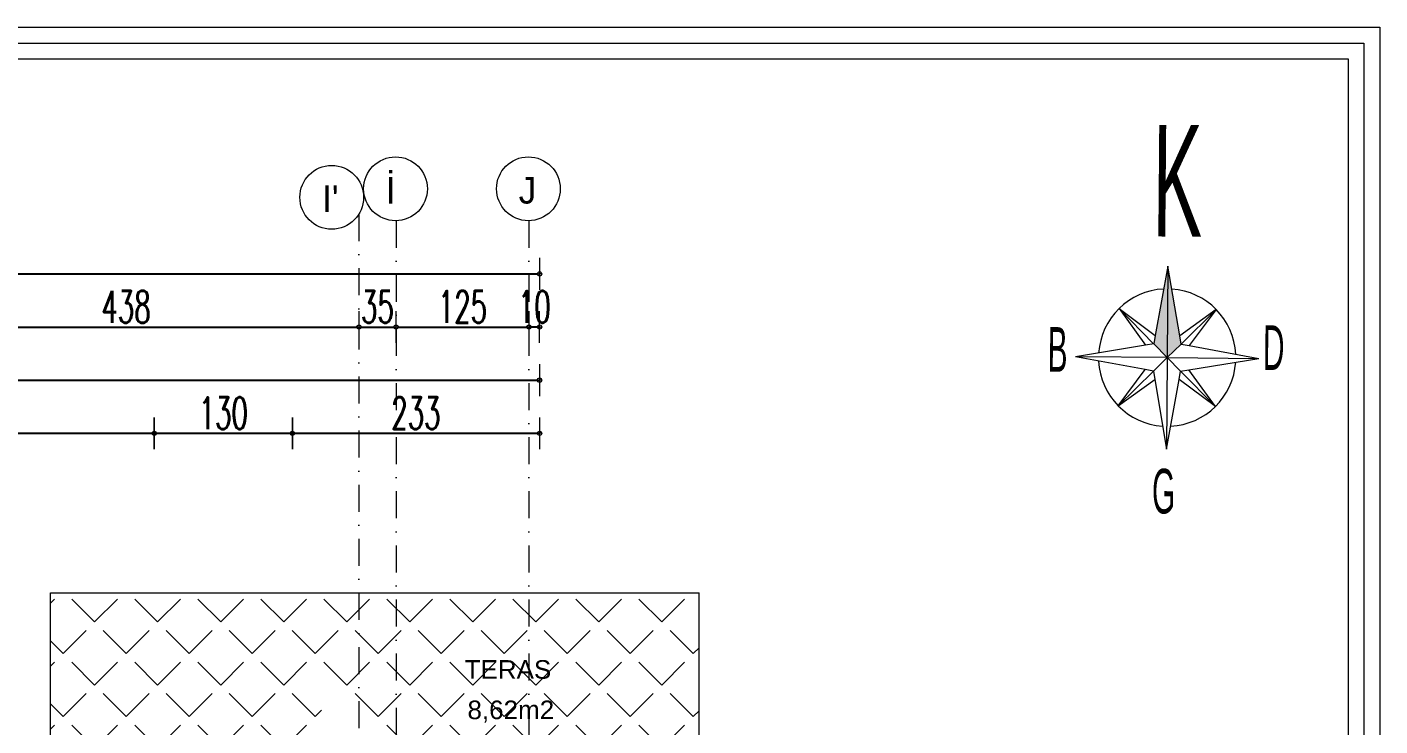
# Model space of a CAD drawing. Header units: millimetres. Extents: x -16104 to 67872, y -88009 to 12107.
# Drawn here: x 8957 to 10230, y 11450 to 12107 of the extents above; entities that cross this region are included whole.
import ezdxf

# ---------------------------------------------------------------- set-up
doc = ezdxf.new("R2010")
doc.units = ezdxf.units.MM
doc.linetypes.add('ACAD_ISO07W100', pattern=[3, 0, -3])
doc.linetypes.add('DASHDOTX2', pattern=[50.8, 25.4, -12.7, 0, -12.7])
doc.layers.get('0').update_dxf_attribs({"color": 241})
for name, color, linetype, lineweight in [('AKS', 1, 'ACAD_ISO07W100', 5), ('akslar', 144, 'Continuous', 20), ('balkon', 6, 'Continuous', 5), ('c05', 32, 'Continuous', 13), ('emsal&kolon', 1, 'Continuous', 5), ('MEKAN ADI', 31, 'Continuous', 5), ('OLCU', 54, 'Continuous', 13), ('PAFTA ADI', 41, 'Continuous', 5), ('ÇİZGİ', 253, 'Continuous', 18), ('ÖLÇÜ', 252, 'Continuous', 20)]:
    doc.layers.add(name, color=color, linetype=linetype, lineweight=lineweight)
doc.styles.add('DIM', font='Txttw.shx', dxfattribs={"width": 0.6})
doc.styles.add('MEKAN ADI', font='stylu.ttf', dxfattribs={"width": 0.5, "height": 25})
doc.dimstyles.new('50', dxfattribs={"dimscale": 0, "dimtxt": 30, "dimasz": 1, "dimexe": 0, "dimexo": 2, "dimgap": 4, "dimtad": 1, "dimdec": 0, "dimzin": 0, "dimdsep": 46, "dimtxsty": 'DIM', "dimblk1": 'DOT', "dimblk2": 'DOT', "dimsah": 1, "dimcen": 1.5, "dimdle": 3, "dimse1": 1, "dimse2": 1, "dimclrd": 256, "dimclre": 9, "dimclrt": 256, "dimadec": 0, "dimazin": 0, "dimtfac": 0.24, "dimtdec": 0, "dimtix": 1, "dimtmove": 2, "dimatfit": 3, "dimldrblk": 'DOT', "dimfxl": 0, "dimtolj": 1, "dimtzin": 15, "dimarcsym": 0})

# ---------------------------------------------------------------- blocks, each defined once
blk = doc.blocks.new('DOT')
for p, q in [((0, 15), (0, -15)), ((-2, 0), (0, 0)), ((2, 0), (0, 0))]:
    blk.add_line(p, q)
blk.add_circle((0, 0), 2)
blk = doc.blocks.new('*D3785')
at = {"layer": 'Defpoints', "color": 0, "transparency": 16777216}
for p in [(9077.1, 11725), (8642.1, 11675), (9077.1, 11675)]:
    blk.add_point(p, dxfattribs=at)
at = {"layer": 'OLCU', "lineweight": -2, "transparency": 16777216}
blk.add_line((8643.1, 11725), (9076.1, 11725), dxfattribs=at)
at = {"layer": 'OLCU', "lineweight": -2, "transparency": 16777216, "rotation": 180}
blk.add_blockref('DOT', (8642.1, 11725), dxfattribs=at)
at = {"layer": 'OLCU', "lineweight": -2, "transparency": 16777216}
blk.add_blockref('DOT', (9077.1, 11725), dxfattribs=at)
at = {"layer": 'OLCU', "transparency": 16777216, "insert": (8859.6, 11744), "char_height": 30, "attachment_point": 5, "style": 'DIM'}
blk.add_mtext('\\A1;435', dxfattribs=at)
blk = doc.blocks.new('*D3786')
at = {"layer": 'Defpoints', "color": 0, "transparency": 16777216}
for p in [(9207.1, 11725), (9077.1, 11675), (9207.1, 11675)]:
    blk.add_point(p, dxfattribs=at)
at = {"layer": 'OLCU', "lineweight": -2, "transparency": 16777216}
blk.add_line((9078.1, 11725), (9206.1, 11725), dxfattribs=at)
at = {"layer": 'OLCU', "lineweight": -2, "transparency": 16777216, "rotation": 180}
blk.add_blockref('DOT', (9077.1, 11725), dxfattribs=at)
at = {"layer": 'OLCU', "lineweight": -2, "transparency": 16777216}
blk.add_blockref('DOT', (9207.1, 11725), dxfattribs=at)
at = {"layer": 'OLCU', "transparency": 16777216, "insert": (9142.1, 11744), "char_height": 30, "attachment_point": 5, "style": 'DIM'}
blk.add_mtext('\\A1;130', dxfattribs=at)
blk = doc.blocks.new('*D3787')
at = {"layer": 'Defpoints', "color": 0, "transparency": 16777216}
for p in [(9439.6, 11725), (9207.1, 11675), (9439.6, 11675)]:
    blk.add_point(p, dxfattribs=at)
at = {"layer": 'OLCU', "lineweight": -2, "transparency": 16777216}
blk.add_line((9208.1, 11725), (9438.6, 11725), dxfattribs=at)
at = {"layer": 'OLCU', "lineweight": -2, "transparency": 16777216, "rotation": 180}
blk.add_blockref('DOT', (9207.1, 11725), dxfattribs=at)
at = {"layer": 'OLCU', "lineweight": -2, "transparency": 16777216}
blk.add_blockref('DOT', (9439.6, 11725), dxfattribs=at)
at = {"layer": 'OLCU', "transparency": 16777216, "insert": (9323.3, 11744), "char_height": 30, "attachment_point": 5, "style": 'DIM'}
blk.add_mtext('\\A1;233', dxfattribs=at)
blk = doc.blocks.new('*D3788')
at = {"layer": 'Defpoints', "color": 0, "transparency": 16777216}
for p in [(9439.6, 11775), (7389.6, 11740), (9439.6, 11740)]:
    blk.add_point(p, dxfattribs=at)
at = {"layer": 'OLCU', "lineweight": -2, "transparency": 16777216}
blk.add_line((7390.6, 11775), (9438.6, 11775), dxfattribs=at)
at = {"layer": 'OLCU', "lineweight": -2, "transparency": 16777216, "rotation": 180}
blk.add_blockref('DOT', (7389.6, 11775), dxfattribs=at)
at = {"layer": 'OLCU', "lineweight": -2, "transparency": 16777216}
blk.add_blockref('DOT', (9439.6, 11775), dxfattribs=at)
at = {"layer": 'OLCU', "transparency": 16777216, "insert": (8414.6, 11794), "char_height": 30, "attachment_point": 5, "style": 'DIM'}
blk.add_mtext('\\A1;2050', dxfattribs=at)
blk = doc.blocks.new('*D3798')
at = {"layer": 'Defpoints', "color": 0, "transparency": 16777216}
for p in [(8831.6, 11825), (9269.6, 11825), (9269.6, 11825)]:
    blk.add_point(p, dxfattribs=at)
at = {"layer": 'OLCU', "lineweight": -2, "transparency": 16777216}
blk.add_line((8832.6, 11825), (9268.6, 11825), dxfattribs=at)
at = {"layer": 'OLCU', "lineweight": -2, "transparency": 16777216, "rotation": 180}
blk.add_blockref('DOT', (8831.6, 11825), dxfattribs=at)
at = {"layer": 'OLCU', "lineweight": -2, "transparency": 16777216}
blk.add_blockref('DOT', (9269.6, 11825), dxfattribs=at)
at = {"layer": 'OLCU', "transparency": 16777216, "insert": (9050.6, 11844), "char_height": 30, "attachment_point": 5, "style": 'DIM'}
blk.add_mtext('\\A1;438', dxfattribs=at)
blk = doc.blocks.new('*D3799')
at = {"layer": 'Defpoints', "color": 0, "transparency": 16777216}
for p in [(9304.6, 11825), (9429.6, 11825), (9429.6, 11825)]:
    blk.add_point(p, dxfattribs=at)
at = {"layer": 'OLCU', "lineweight": -2, "transparency": 16777216}
blk.add_line((9305.6, 11825), (9428.6, 11825), dxfattribs=at)
at = {"layer": 'OLCU', "lineweight": -2, "transparency": 16777216, "rotation": 180}
blk.add_blockref('DOT', (9304.6, 11825), dxfattribs=at)
at = {"layer": 'OLCU', "lineweight": -2, "transparency": 16777216}
blk.add_blockref('DOT', (9429.6, 11825), dxfattribs=at)
at = {"layer": 'OLCU', "transparency": 16777216, "insert": (9367.1, 11844), "char_height": 30, "attachment_point": 5, "style": 'DIM'}
blk.add_mtext('\\A1;125', dxfattribs=at)
blk = doc.blocks.new('*D3800')
at = {"layer": 'Defpoints', "color": 0, "transparency": 16777216}
for p in [(9429.6, 11825), (9429.6, 11790), (9439.6, 11790)]:
    blk.add_point(p, dxfattribs=at)
at = {"layer": 'OLCU', "lineweight": -2, "transparency": 16777216}
for p, q in [((9428.6, 11825), (9427.6, 11825)), ((9439.6, 11825), (9429.6, 11825)), ((9440.6, 11825), (9441.6, 11825))]:
    blk.add_line(p, q, dxfattribs=at)
blk.add_blockref('DOT', (9429.6, 11825), dxfattribs=at)
at = {"layer": 'OLCU', "lineweight": -2, "transparency": 16777216, "rotation": 180}
blk.add_blockref('DOT', (9439.6, 11825), dxfattribs=at)
at = {"layer": 'OLCU', "transparency": 16777216, "insert": (9434.6, 11844), "char_height": 30, "attachment_point": 5, "style": 'DIM'}
blk.add_mtext('\\A1;10', dxfattribs=at)
blk = doc.blocks.new('*D3801')
at = {"layer": 'Defpoints', "color": 0, "transparency": 16777216}
for p in [(9439.6, 11875), (7389.6, 11840), (9439.6, 11840)]:
    blk.add_point(p, dxfattribs=at)
at = {"layer": 'OLCU', "lineweight": -2, "transparency": 16777216}
blk.add_line((7390.6, 11875), (9438.6, 11875), dxfattribs=at)
at = {"layer": 'OLCU', "lineweight": -2, "transparency": 16777216, "rotation": 180}
blk.add_blockref('DOT', (7389.6, 11875), dxfattribs=at)
at = {"layer": 'OLCU', "lineweight": -2, "transparency": 16777216}
blk.add_blockref('DOT', (9439.6, 11875), dxfattribs=at)
at = {"layer": 'OLCU', "transparency": 16777216, "insert": (8414.6, 11894), "char_height": 30, "attachment_point": 5, "style": 'DIM'}
blk.add_mtext('\\A1;2050', dxfattribs=at)
blk = doc.blocks.new('*D3973')
at = {"layer": 'Defpoints', "color": 0, "transparency": 16777216}
for p in [(9269.6, 11825), (9304.6, 11825), (9304.6, 11825)]:
    blk.add_point(p, dxfattribs=at)
at = {"layer": 'OLCU', "lineweight": -2, "transparency": 16777216}
for p, q in [((9268.6, 11825), (9267.6, 11825)), ((9269.6, 11825), (9304.6, 11825)), ((9305.6, 11825), (9306.6, 11825))]:
    blk.add_line(p, q, dxfattribs=at)
blk.add_blockref('DOT', (9269.6, 11825), dxfattribs=at)
at = {"layer": 'OLCU', "lineweight": -2, "transparency": 16777216, "rotation": 180}
blk.add_blockref('DOT', (9304.6, 11825), dxfattribs=at)
at = {"layer": 'OLCU', "transparency": 16777216, "insert": (9287.1, 11844), "char_height": 30, "attachment_point": 5, "style": 'DIM'}
blk.add_mtext('\\A1;35', dxfattribs=at)

msp = doc.modelspace()

# ---------------------------------------------------------------- hatches: boundary and pattern name
at = {"layer": 'ÇİZGİ'}
h = msp.add_hatch(color=256, dxfattribs=at)
h.paths.add_polyline_path([(10030, 11796.2), (10043, 11809), (10041.8, 11816.8), (10030.7, 11882.3)])
h.paths.add_polyline_path([(10030.7, 11882.3), (10018.7, 11816.9), (10017.3, 11809.2), (10030, 11796.2)])
at = {"layer": 'ÖLÇÜ'}
h = msp.add_hatch(dxfattribs=at)
h.set_pattern_fill('ANGLE,_O', color=256, scale=6, angle=45)
h.set_pattern_definition([(45, (-3603.393, 17059.605), (-29.63485, 29.63485), [30.48, -11.43]), (135, (-3603.393, 17059.605), (-29.63485, -29.63485), [30.48, -11.43])])
h.paths.add_polyline_path([(9304.6, 11575), (8979.6, 11575), (8979.6, 11428), (9234.6, 11428), (9234.6, 11485, -0.399638), (9294.5, 11428), (9304.6, 11428)])
h.paths.add_polyline_path([(9429.6, 11575), (9304.6, 11575), (9304.6, 11428), (9429.6, 11428)])
h.paths.add_polyline_path([(9589.6, 11575), (9429.6, 11575), (9429.6, 11428), (9442.6, 11428), (9442.6, 11415), (9589.6, 11415)])
h.paths.add_polyline_path([(9589.6, 11201.1), (9589.6, 11415), (9442.6, 11415), (9442.6, 10999.7), (9589.6, 10999.7)])
h.paths.add_polyline_path([(9589.6, 10999.7), (9442.6, 10999.7), (9442.6, 10959.7), (9589.6, 10959.7)])
h.paths.add_polyline_path([(9589.6, 10959.7), (9442.6, 10959.7), (9442.6, 10780), (9589.6, 10780)])
h.paths.add_polyline_path([(9589.6, 10589.4), (9479.5, 10589.4, -0.268211), (9519.6, 10520), (9442.6, 10520), (9442.6, 10500), (9589.6, 10500)])
h.paths.add_polyline_path([(9589.6, 10780), (9442.6, 10780), (9442.6, 10600, -0.121877), (9479.5, 10589.4), (9589.6, 10589.4)])
h.paths.add_polyline_path([(9367.4, 11478.3), (9455.4, 11478.3), (9455.4, 11448.5), (9367.4, 11448.5)], flags=9)
h.paths.add_polyline_path([(9366.5, 11516.4), (9455, 11516.4), (9455, 11489.5), (9366.5, 11489.5)], flags=9)
h.paths.add_polyline_path([(9462, 11167.2), (9462.2, 11257.6), (9444.5, 11257.7), (9444.2, 11167.2)], flags=24)
h.paths.add_polyline_path([(9459.8, 10652.8), (9460.1, 10743.3), (9442.3, 10743.3), (9442.1, 10652.8)], flags=9)

# ---------------------------------------------------------------- linework, layer by layer
at = {"layer": 'AKS', "linetype": 'ByBlock'}
for centre in [(9244.1, 11947), (9304.1, 11955), (9429.1, 11955)]:
    msp.add_circle(centre, 30, dxfattribs=at)
at = {"layer": 'akslar', "linetype": 'DASHDOTX2'}
for p, q in [((9269.6, 11931.2), (9269.6, 9110.3)), ((9304.6, 11925), (9304.6, 9115.5)), ((9429.6, 11925), (9429.6, 9115.5))]:
    msp.add_line(p, q, dxfattribs=at)
at = {"layer": 'balkon'}
for p, q in [((8979.6, 11575), (9589.6, 11575)), ((8979.6, 11425), (8979.6, 11575)), ((9589.6, 11201.1), (9589.6, 11575))]:
    msp.add_line(p, q, dxfattribs=at)
at = {"layer": 'c05'}
for points in [[(10230.1, 8939.6), (10230.1, 8729.3), (6699.9, 8729.3), (6699.9, 12107.1), (10230.1, 12107.1), (10230.1, 10251)], [(10215.1, 8939.6), (10215.1, 8744.3), (6714.9, 8744.3), (6714.9, 12092.1), (10215.1, 12092.1), (10215.1, 10251)], [(10200.1, 8939.6), (10200.1, 8759.3), (6729.9, 8759.3), (6729.9, 12077.1), (10200.1, 12077.1), (10200.1, 10251)]]:
    msp.add_lwpolyline(points, dxfattribs=at)
at = {"layer": 'ÇİZGİ'}
for p, q in [((10030.7, 11882.3), (10018.7, 11816.9)), ((10030.7, 11882.3), (10030, 11796.2)), ((10041.8, 11816.8), (10030.7, 11882.3)), ((9984.7, 11842.3), (10017.2, 11809.3)), ((9984.7, 11842.3), (10018.7, 11816.9)), ((9984.7, 11842.3), (10009.5, 11807.9)), ((10076.1, 11841.5), (10041.8, 11816.8)), ((10076.1, 11841.5), (10043, 11809)), ((10076.1, 11841.5), (10050.8, 11807.6)), ((10018.7, 11816.9), (10017.3, 11809.2)), ((10043, 11809), (10041.8, 11816.8)), ((10009.6, 11807.9), (9943.9, 11796.9)), ((10017.3, 11809.2), (10009.5, 11807.9)), ((10030, 11796.2), (10017.3, 11809.2)), ((10043, 11809), (10030, 11796.2)), ((10043, 11809), (10050.8, 11807.6)), ((10050.8, 11807.6), (10116.1, 11795.5)), ((10030, 11796.2), (9943.9, 11796.9)), ((10009.3, 11784.9), (9943.9, 11796.9)), ((9984, 11751), (10009.3, 11784.9)), ((10017, 11783.4), (10009.3, 11784.9)), ((10030, 11796.2), (10017, 11783.4)), ((10030, 11796.2), (10029.3, 11710.1)), ((10030, 11796.2), (10116.1, 11795.5)), ((10042.6, 11783.4), (10030, 11796.2)), ((10050.4, 11784.7), (10116.1, 11795.5)), ((9984, 11751), (10017, 11783.4)), ((9984, 11751), (10018.3, 11775.7)), ((10017, 11783.4), (10018.3, 11775.7)), ((10018.3, 11775.7), (10029.3, 11710.1)), ((10029.3, 11710.1), (10041.2, 11775.7)), ((10041.2, 11775.7), (10042.6, 11783.4)), ((10075.3, 11750.2), (10041.2, 11775.7)), ((10042.6, 11783.4), (10050.4, 11784.7)), ((10075.3, 11750.2), (10042.6, 11783.4)), ((10075.3, 11750.2), (10050.4, 11784.7))]:
    msp.add_line(p, q, dxfattribs=at)
for start, end in [(92.9042, 176.1457), (2.915, 86.135), (182.915, 266.135), (272.842, 356.2079)]:
    msp.add_arc((10030, 11796.2), 64.6, start, end, dxfattribs=at)

# ---------------------------------------------------------------- texts
at = {"layer": 'AKS', "char_height": 25, "width": 35.659, "attachment_point": 1}
for s, insert in [('{\\fComic Sans MS|b0|i0|c162|p66;İ}', (9294.9, 11966.1)), ('J', (9419.9, 11966.1)), ("I'", (9234.9, 11958.1))]:
    msp.add_mtext(s, dxfattribs=dict(at, insert=insert))
at = {"layer": 'emsal&kolon', "char_height": 17.5, "width": 1076.841}
for s, insert, attachment_point in [('{\\fArial|b0|i0|c162|p34;TERAS}', (9450.6, 11493.9), 9), ('{\\fArial|b0|i0|c162|p34;8,62m2}', (9371.8, 11452.9), 7)]:
    msp.add_mtext(s, dxfattribs=dict(at, insert=insert, attachment_point=attachment_point))
at = {"layer": 'MEKAN ADI', "style": 'MEKAN ADI', "width": 0.5}
for s, p in [('B', (9917.4, 11783)), ('D', (10119.9, 11784.7)), ('D', (10119.9, 11784.7)), ('G', (10015.6, 11649.7))]:
    msp.add_text(s, height=42, rotation=359.525, dxfattribs=at).set_placement(p)
at = {"layer": 'PAFTA ADI', "style": 'MEKAN ADI', "width": 0.5}
msp.add_text('K', height=105, rotation=359.525, dxfattribs=at).set_placement((10015.9, 11910.2))

# ---------------------------------------------------------------- dimensions: what is measured, and where the dimension line sits
at = {"layer": 'OLCU'}
for base, p1, p2, picture, middle in [((9439.6, 11875), (7389.6, 11840), (9439.6, 11840), '*D3801', (8414.6, 11894)), ((9269.6, 11825), (8831.6, 11825), (9269.6, 11825), '*D3798', (9050.6, 11844)), ((9304.6, 11825), (9269.6, 11825), (9304.6, 11825), '*D3973', (9287.1, 11844)), ((9429.6, 11825), (9304.6, 11825), (9429.6, 11825), '*D3799', (9367.1, 11844)), ((9429.6, 11825), (9439.6, 11790), (9429.6, 11790), '*D3800', (9434.6, 11844)), ((9439.6, 11775), (7389.6, 11740), (9439.6, 11740), '*D3788', (8414.6, 11794)), ((9077.1, 11725), (8642.1, 11675), (9077.1, 11675), '*D3785', (8859.6, 11744)), ((9207.1, 11725), (9077.1, 11675), (9207.1, 11675), '*D3786', (9142.1, 11744)), ((9439.5959038, 11725.0446397), (9207.0959038, 11675.0446397), (9439.5959038, 11675.0446397), '*D3787', (9323.3459038, 11744.0446397))]:
    dim = msp.add_linear_dim(base=base, p1=p1, p2=p2, dimstyle='50', override={"dimscale": 1}, dxfattribs=at)
    dim.commit()
    dim.dimension.update_dxf_attribs({"geometry": picture, "text_midpoint": middle})

doc.saveas('drawing.dxf')
